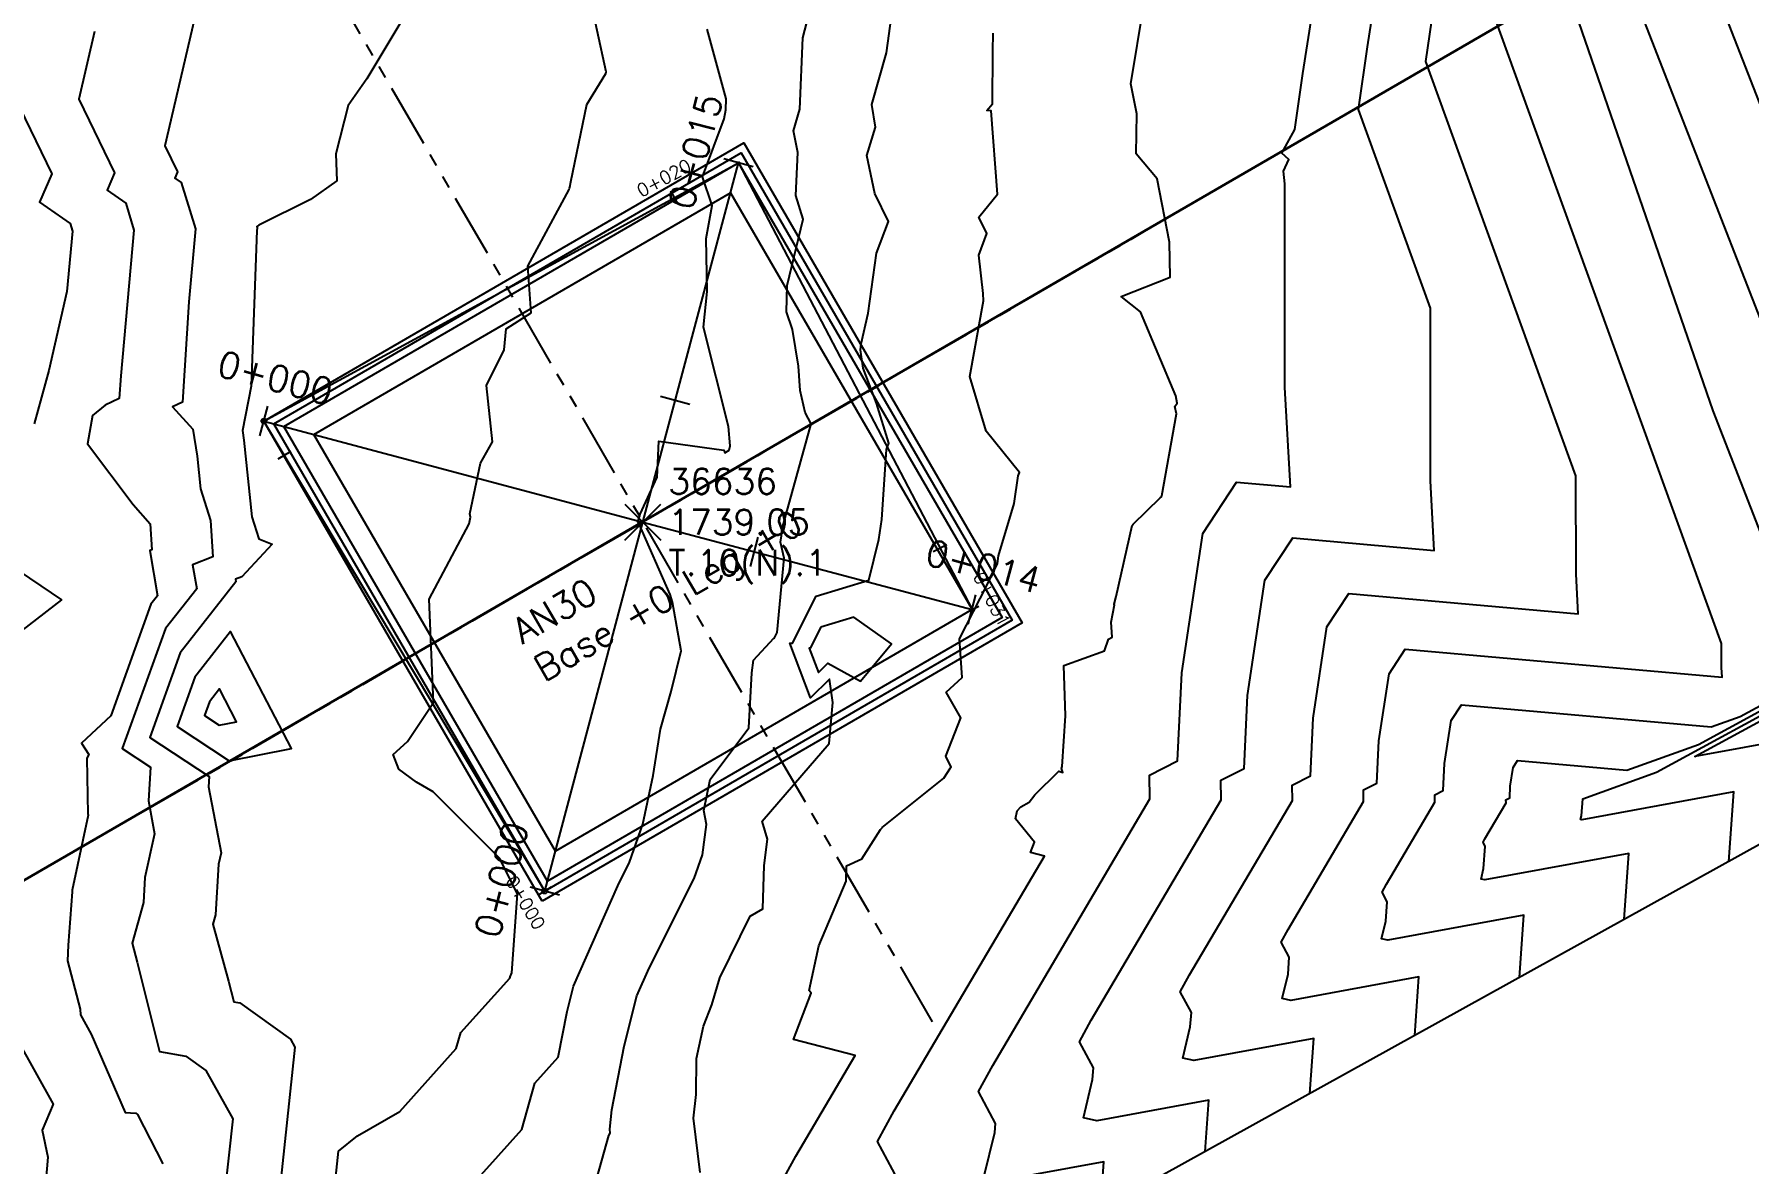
# Model space of a CAD drawing. Header units: metres. Extents: x 419533 to 423558, y 4805342 to 4807578.
# Drawn here: x 421684.1 to 421717.88, y 4806361 to 4806383.25 of the extents above; entities that cross this region are included whole.
import ezdxf

# ---------------------------------------------------------------- set-up
doc = ezdxf.new("R2010")
doc.units = ezdxf.units.M
doc.linetypes.add('PHANTOM', pattern=[2.5, 1.25, -0.25, 0.25, -0.25, 0.25, -0.25])
for name, color, linetype in [('_pieds', 253, 'Continuous'), ('C-ROAD-CNTR-N', 92, 'Continuous'), ('C-ROAD-STAN', 11, 'Continuous'), ('C-ROAD-STAN-MAJR', 11, 'Continuous'), ('C-ROAD-STAN-MINR', 11, 'Continuous'), ('C-TINN-BNDY', 110, 'Continuous'), ('C-TOPO-MAJR', 9, 'Continuous'), ('C-TOPO-MINR', 8, 'Continuous'), ('LS', 7, 'Continuous'), ('V-NODE', 1, 'Continuous'), ('V-NODE-TEXT', 11, 'Continuous')]:
    doc.layers.add(name, color=color, linetype=linetype)
doc.styles.get("Standard").update_dxf_attribs({"font": 'simplex.shx'})

# ---------------------------------------------------------------- blocks, each defined once
blk = doc.blocks.new('AeccTickTriangle')
at = {"color": 0, "linetype": 'ByBlock', "lineweight": -2}
blk.add_lwpolyline([(3.05311331771918e-16, 0.6666666666666667), (-0.5773502691896256, -0.333333333333333), (0.5773502691896257, -0.3333333333333335)], close=True, dxfattribs=at)
at = {"color": 0, "linetype": 'ByBlock', "lineweight": -2, "const_width": 0.0625}
blk.add_lwpolyline([(-0.03125, 0, 1), (0.03125, 0, 1)], format="xyb", close=True, dxfattribs=at)
blk = doc.blocks.new('AeccTickLine')
blk.add_line((0, -0.5), (0, 0.5))
blk = doc.blocks.new('AN30 +0 +0')
at = {"linetype": 'PHANTOM', "flags": 128}
for points in [[(0, -11.38231219537556), (0, 11.38231219444424)], [(-11.38231219508452, 0), (11.38231219508452, 0)]]:
    blk.add_lwpolyline(points, dxfattribs=at)
at = {"flags": 128}
blk.add_lwpolyline([(-4.74419642862631, -4.744196427986026), (-4.74419642862631, 4.744196428917348), (4.744196428568102, 4.744196428917348), (4.744196428568102, -4.744196427986026)], close=True, dxfattribs=at)
at = {"layer": 'LS', "insert": (-3.273187459330074, -0.3826382020488381), "char_height": 0.5157699281218149, "width": 9.13591657892082, "attachment_point": 1}
blk.add_mtext('AN30\\PBase +0 Leg +0', dxfattribs=at)
blk = doc.blocks.new('*U73')
at = {"color": 0, "linetype": 'ByBlock', "lineweight": -2, "transparency": 16777216}
for p, q in [((-0.7071067811865476, -0.7071067811865476), (0.7071067811865476, 0.7071067811865476)), ((-0.7071067811865476, 0.7071067811865476), (0.7071067811865476, -0.7071067811865476))]:
    blk.add_line(p, q, dxfattribs=at)
blk = doc.blocks.new('*U80', base_point=(421696.09, 4806373.64, 1739.05))
at = {"layer": 'V-NODE-TEXT', "linetype": 'ByBlock', "char_height": 0.5}
for s, insert, attachment_point in [('36636', (421696.5935533906, 4806374.19, 1739.05), 7), ('1739.05', (421696.5935533906, 4806373.64, 1739.05), 4), ('T.10(N).1', (421696.5935533906, 4806373.089999999, 1739.05), 1)]:
    blk.add_mtext(s, dxfattribs=dict(at, insert=insert, attachment_point=attachment_point))
blk = doc.blocks.new('*U81', base_point=(421696.09, 4806373.64, 1739.05))
at = {"layer": 'V-NODE-TEXT', "lineweight": -2}
blk.add_blockref('*U80', (421696.09, 4806373.64, 1739.05), dxfattribs=at)
blk = doc.blocks.new('*U82', base_point=(421696.09, 4806373.64, 1739.05))
at = {"layer": 'V-NODE', "lineweight": -2, "xscale": 0.5, "yscale": 0.5, "zscale": 0.5}
blk.add_blockref('*U73', (421696.09, 4806373.64, 1739.05), dxfattribs=at)
at = {"layer": 'V-NODE-TEXT', "lineweight": -2}
blk.add_blockref('*U81', (421696.09, 4806373.64, 1739.05), dxfattribs=at)
blk = doc.blocks.new('tower_bases_layout_1')
at = {"color": 31, "lineweight": 30, "true_color": 0xffbd7a, "elevation": 1718.013}
blk.add_lwpolyline([(423449.834, 4807399.592), (423130.593, 4807500.114), (421950.92, 4806612.998), (421795.045, 4806430.988), (421305.015, 4806147.038), (421305.015, 4806147.038), (420630.083, 4805770.97), (419765.157, 4805549.54), (419617.356, 4805580.088)], dxfattribs=at)
at = {"layer": '_pieds', "elevation": 1783.967, "flags": 128}
for points in [[(421694.1061077701, 4806366.172265879), (421688.6252658778, 4806375.63089223), (421698.0838922295, 4806381.111734122), (421703.5647341217, 4806371.653107771)], [(421694.1586308558, 4806366.369528194), (421688.822528193, 4806375.578369144), (421698.0313691438, 4806380.914471807), (421703.3674718065, 4806371.705630857)], [(421694.2111539416, 4806366.566790509), (421689.0197905082, 4806375.525846059), (421697.978846058, 4806380.717209492), (421703.1702094913, 4806371.758153942)]]:
    blk.add_lwpolyline(points, close=True, dxfattribs=at)
at = {"rotation": 30.09033251}
blk.add_blockref('AN30 +0 +0', (421696.095, 4806373.642, 1783.967), dxfattribs=at)
at = {"layer": 'V-NODE'}
blk.add_blockref('*U82', (421696.09, 4806373.64, 1739.05), dxfattribs=at)
blk = doc.blocks.new('leg_extensions_profiles_1')
at = {"layer": 'C-ROAD-CNTR-N', "color": 92, "linetype": 'Continuous', "lineweight": -3, "flags": 128}
blk.add_lwpolyline([(421694.1586308558, 4806366.369528194), (421688.6252658778, 4806375.63089223), (421697.978846058, 4806380.717209492), (421702.5784225459, 4806371.9157232)], dxfattribs=at)
at = {"layer": 'C-ROAD-STAN', "color": 11, "linetype": 'Continuous', "lineweight": -3}
blk.add_circle((421694.1586308558, 4806366.369528194), 0.05, dxfattribs=at)
at = {"layer": 'C-TINN-BNDY', "color": 110, "linetype": 'Continuous', "lineweight": -3, "flags": 128}
blk.add_lwpolyline([(422235.258, 4806803.917), (422183.947, 4806768.389), (422107.165, 4806706.897), (422045.084, 4806663.831), (422020.725, 4806645.564), (422009.072, 4806636.707), (421999.692, 4806629.078), (421967.231, 4806595.583), (421935.551, 4806537.705), (421859.794, 4806483.771), (421831.912, 4806449.294), (421807.66, 4806419.57), (421750.74, 4806385.358), (421678.268, 4806345.243)], dxfattribs=at)
at = {"layer": 'C-TOPO-MAJR', "color": 9, "linetype": 'Continuous', "lineweight": -3, "flags": 128}
for points, elevation in [([(421717.4930468269, 4806366.955009514), (421717.5922605503, 4806368.325805337), (421714.5936083107, 4806367.774873599), (421714.5680467932, 4806367.780710274), (421714.5855017556, 4806367.853750148), (421714.6109057592, 4806368.187535341), (421716.0673304321, 4806368.709888716), (421721.9627678472, 4806371.914589985), (421721.9896277299, 4806371.929742636), (421717.122287246, 4806384.402757336), (421719.0003145752, 4806386.538925435), (421717.2481773597, 4806386.580124306), (421722.1812222222, 4806394.235717935), (421724.5801303933, 4806401.511472825), (421717.7249825611, 4806402.636663197), (421715.1857155963, 4806405.887018644), (421713.6094094467, 4806406.40263102), (421713.4019141014, 4806406.509795495), (421713.3852422448, 4806406.697375823)], 1750), ([(421707.171752535, 4806361.241924177), (421707.2448601319, 4806362.252022225), (421705.0352438463, 4806361.846057264), (421704.7725625, 4806361.9060375), (421704.9519373368, 4806362.656627212), (421704.9693220974, 4806362.885046944), (421704.6926373619, 4806363.401652856), (421704.9252827776, 4806363.82742849), (421707.4867404192, 4806368.170984131), (421707.4818349854, 4806368.555648644), (421707.9373344324, 4806368.787596722), (421708.0079466226, 4806370.224546704), (421708.3494523537, 4806372.494684412), (421708.8971897094, 4806373.328963883), (421711.6869209356, 4806373.081659614), (421711.6123359218, 4806374.453637498), (421711.6096337064, 4806377.856711127), (421710.1918855604, 4806381.770014577), (421710.3684905482, 4806383.000561419), (421710.7223417223, 4806385.278903987)], 1745), ([(421695.0391770898, 4806360.196260484), (421695.424102839, 4806361.555298128), (421695.4484166667, 4806361.600758333), (421695.4381022116, 4806361.682692548), (421695.482294809, 4806362.061995318), (421695.7258984451, 4806363.317678347), (421695.9758117507, 4806364.30549885), (421696.2149047581, 4806364.849667419), (421697.1019158943, 4806366.616015437), (421697.2644407639, 4806367.086467975), (421697.3484311558, 4806367.682737317), (421697.2960058302, 4806367.954589711), (421697.4197964749, 4806368.571520575), (421698.1782680941, 4806369.589342345), (421698.2423262766, 4806370.671308617), (421698.2735142857, 4806370.917365142), (421698.6731991122, 4806371.354863505), (421698.6854979756, 4806371.356210859), (421698.7414399534, 4806371.46657042), (421698.8741529759, 4806372.930325385), (421698.8032906844, 4806373.241435496), (421698.823559807, 4806373.370847689), (421698.8313005826, 4806373.486450709), (421699.4070646018, 4806375.575857337), (421699.2914635551, 4806375.79639383), (421699.1904722435, 4806376.228886908), (421699.1621479646, 4806376.714181964), (421699.037999285, 4806377.434844141), (421698.9255713637, 4806377.780174272), (421698.9358351658, 4806378.301530533), (421699.2515917139, 4806379.607565141), (421699.1072724408, 4806380.071397429), (421699.1471735823, 4806380.921028668), (421699.0579097545, 4806381.350243952), (421699.1875686009, 4806381.776699577), (421699.2424662185, 4806383.178276924), (421699.5462719214, 4806384.344115633)], 1740), ([(421685.2875736219, 4806383.306134108), (421684.9763877419, 4806381.970749355), (421685.682973838, 4806380.519828612), (421685.5375454242, 4806380.178554281), (421685.9010708116, 4806379.924786357), (421686.0645439613, 4806379.393283181), (421685.8025801303, 4806376.523832867), (421685.7740169826, 4806376.076636296), (421685.4974123365, 4806375.942907346), (421685.2487629548, 4806375.739542215), (421685.1484914717, 4806375.178972962), (421686.050682549, 4806373.984476387), (421686.385813496, 4806373.607739919), (421686.4178344577, 4806373.095172822), (421686.3769914843, 4806373.078559242), (421686.52756362, 4806372.188241712), (421686.3971932494, 4806372.021826985), (421685.6064787193, 4806369.825800899), (421685.0281571024, 4806369.281408912), (421685.1778277859, 4806369.062709385), (421685.1361930866, 4806368.988866174), (421685.1562044805, 4806367.885571038), (421685.1606778582, 4806367.86998718), (421685.1623793103, 4806367.86572504), (421684.8461739362, 4806366.385177546), (421684.8436385121, 4806366.355607428), (421684.769436294, 4806365.301499955), (421684.752717523, 4806364.995162845), (421685.0062321124, 4806364.045914617), (421685.0085600719, 4806363.931006446), (421685.2190029458, 4806363.554165465), (421685.8920234271, 4806362.008413796), (421686.0990776271, 4806361.998181695), (421686.1330746377, 4806361.970699737), (421686.63376025, 4806360.993870266)], 1735)]:
    blk.add_lwpolyline(points, dxfattribs=dict(at, elevation=elevation))
at = {"layer": 'C-TOPO-MINR', "color": 8, "linetype": 'Continuous', "lineweight": -3, "flags": 128}
for points, elevation in [([(421719.5573056853, 4806368.097626581), (421719.661740634, 4806369.54056196), (421716.8235554404, 4806369.019112263), (421723.3416953481, 4806372.562308427), (421723.37858506, 4806372.583119274), (421719.2898944695, 4806383.06077088), (421723.4116820484, 4806387.749111142), (421719.5661909315, 4806387.839532078), (421723.6256666667, 4806394.139433548), (421726.4568884386, 4806402.726371514), (421722.0146754294, 4806403.455507549), (421720.3692018348, 4806405.561774489), (421715.8629586042, 4806407.035774181), (421715.2697841784, 4806407.342129131), (421715.2221237405, 4806407.878371777)], 1751), ([(421715.4287879685, 4806365.812392446), (421715.5227804666, 4806367.111048715), (421712.6819354179, 4806366.589110332), (421712.6089499345, 4806366.60577572), (421712.6587888719, 4806366.81432556), (421712.6917747907, 4806367.247730132), (421712.6468678441, 4806367.331577165), (421712.6846270477, 4806367.400682111), (421713.1003610105, 4806368.105657111), (421713.0995648406, 4806368.16808957), (421713.1734940702, 4806368.205735594), (421713.1849546874, 4806368.438957842), (421713.2403823192, 4806368.807409512), (421713.3292820994, 4806368.942816128), (421715.4776657155, 4806368.752366083), (421716.8898358719, 4806369.258847374), (421720.5838403464, 4806371.266871545)], 1749), ([(421720.6006703998, 4806371.276365998), (421715.570252037, 4806384.167282998), (421715.1471342063, 4806385.394346153), (421715.1248303454, 4806385.584866201), (421715.108430746, 4806385.691562217), (421715.2684953311, 4806385.845773344), (421720.7367777778, 4806394.332002322)], 1749), ([(421713.3645291101, 4806364.669775379), (421713.4533003829, 4806365.896292093), (421710.770262525, 4806365.403347065), (421710.6498530759, 4806365.430841165), (421710.7320759881, 4806365.774900973), (421710.7611616174, 4806366.157059335), (421710.6583102235, 4806366.349096088), (421710.7447909802, 4806366.507368706), (421711.6969558626, 4806368.121988866), (421711.6951323768, 4806368.264979339), (421711.8644541607, 4806368.351200876), (421711.8907026712, 4806368.885355057), (421712.0176498278, 4806369.729228238), (421712.2212590019, 4806370.039353067), (421717.1417505096, 4806369.603161028), (421717.7123413118, 4806369.80780603), (421719.2049128456, 4806370.619153103)], 1748), ([(421719.2117130698, 4806370.62298936), (421717.179160239, 4806375.831595872), (421714.1602274959, 4806384.586653846), (421714.0010901327, 4806385.94600854), (421713.8840794944, 4806386.707281338), (421715.026135399, 4806387.807573005), (421719.2923333333, 4806394.428286709)], 1748), ([(421711.3002702518, 4806363.527158312), (421711.3838202992, 4806364.68153547), (421708.8585896321, 4806364.217583798), (421708.6907562173, 4806364.25590661), (421708.8053631043, 4806364.735476386), (421708.8305484441, 4806365.066388538), (421708.669752603, 4806365.36661501), (421708.8049549126, 4806365.614055301), (421710.2935507148, 4806368.138320621), (421710.290699913, 4806368.361869108), (421710.5554142513, 4806368.496666159), (421710.596450655, 4806369.331752272), (421710.7949173364, 4806370.651046962), (421711.1132359044, 4806371.135890005), (421717.3571010083, 4806370.58238346), (421717.3467580391, 4806370.772640514), (421717.3463833133, 4806371.24455684), (421712.8509229216, 4806383.653037646)], 1747), ([(421709.2360113934, 4806362.384541244), (421709.3143402155, 4806363.466778848), (421706.9469167392, 4806363.031820531), (421706.7316593587, 4806363.080972055), (421706.8786502206, 4806363.696051799), (421706.8999352708, 4806363.975717741), (421706.6811949824, 4806364.384133933), (421706.8651188451, 4806364.720741895), (421708.890145567, 4806368.154652376), (421708.8862674492, 4806368.458758876), (421709.2463743418, 4806368.64213144), (421709.3021986388, 4806369.778149487), (421709.572184845, 4806371.572865687), (421710.0052128069, 4806372.232426944), (421714.522010972, 4806371.832021537), (421714.4795469805, 4806372.613139006), (421714.4780085098, 4806374.550633984), (421711.521404241, 4806382.711526111), (421711.6379599299, 4806383.523661923)], 1746), ([(421705.1074936767, 4806360.09930711), (421705.1753800482, 4806361.037265603), (421703.1235709534, 4806360.660293997)], 1744), ([(421702.8134656413, 4806360.731102945), (421703.0252244531, 4806361.617202625), (421703.0387089241, 4806361.794376147), (421702.7040797413, 4806362.419171778), (421702.9854467101, 4806362.934115085), (421706.0833352713, 4806368.187315886), (421706.0774025216, 4806368.652538412), (421706.6282945229, 4806368.933062005), (421706.7136946063, 4806370.670943919), (421707.1267198622, 4806373.416503137), (421707.7891666119, 4806374.425500822), (421708.8518308993, 4806374.331297692), (421708.7451248632, 4806376.294135991), (421708.7419398611, 4806380.305213909), (421708.7182279661, 4806380.550228531), (421708.8196323642, 4806380.783292811), (421708.6830030108, 4806380.909327581), (421708.940692621, 4806381.374260524), (421709.0990211664, 4806382.477460915), (421709.5731889587, 4806385.530486437)], 1744), ([(421701.1080957508, 4806360.70370535), (421700.7155221208, 4806361.436690701), (421701.0456106426, 4806362.04080168), (421704.0043777441, 4806367.058089229), (421703.7301177927, 4806367.128435177), (421703.8094157809, 4806367.333928827), (421703.4325955814, 4806367.79245054), (421703.4664022234, 4806367.951444181), (421703.5385141567, 4806368.029345871), (421703.7028144681, 4806368.119783581), (421703.8179526316, 4806368.268235526), (421704.2897137239, 4806368.733479666), (421704.3684845846, 4806368.708921969), (421704.3422064198, 4806368.786059445), (421704.3572919588, 4806368.826349176), (421704.4186952672, 4806369.824179892), (421704.3843234967, 4806370.817219112), (421705.1865492522, 4806371.103376887), (421705.2661221242, 4806371.332340842), (421705.3386415302, 4806371.374364957), (421705.3190057778, 4806371.666154445), (421705.3829888889, 4806372.008078096), (421705.3771033334, 4806372.012693333), (421705.3784969725, 4806372.019965841), (421705.42062, 4806372.17146), (421705.7362063637, 4806373.573700909), (421705.754593125, 4806373.595471459), (421706.28789375, 4806374.11531375), (421706.311440221, 4806374.140051105), (421706.3095372297, 4806374.14274437), (421706.3154624638, 4806374.157510435), (421706.6057613907, 4806375.775420684), (421706.5760871537, 4806375.9170831), (421706.623126962, 4806375.983816223), (421706.5919696728, 4806376.125690286), (421705.9003768609, 4806377.781744412), (421705.5148351456, 4806378.081289109), (421706.4799353695, 4806378.462928929), (421706.4675560703, 4806379.157004425), (421706.2284187202, 4806380.402863014), (421705.8097751701, 4806380.894858452), (421705.8275296226, 4806381.682488302), (421705.7043668535, 4806382.27369956), (421705.963711296, 4806383.825004833)], 1743), ([(421698.7269645002, 4806360.454209623), (421699.105774575, 4806361.147488275), (421700.277091002, 4806363.133731572), (421699.0593843653, 4806363.446065642), (421699.4114652509, 4806364.358451795), (421699.3698048837, 4806364.409144891), (421699.5575370833, 4806365.292055), (421700.0958615163, 4806366.568002356), (421700.1029803962, 4806366.870344031), (421700.404447251, 4806367.004063068), (421700.7736018621, 4806367.584794759), (421700.8046892719, 4806367.618378129), (421700.8085262515, 4806367.620490162), (421702.0213091198, 4806368.594585091), (421702.1572507237, 4806368.796354276), (421702.1672560406, 4806368.812620101), (421702.0619094316, 4806369.028365253), (421702.3559582175, 4806369.780736586), (421702.069143587, 4806370.28857663), (421702.3810091667, 4806370.577429167), (421702.3296943786, 4806371.339449235), (421702.8797465447, 4806372.402907521), (421703.0825471483, 4806372.825959118), (421703.1024847306, 4806372.977773272), (421703.4117462774, 4806374.007503942), (421703.4894519149, 4806374.550729787), (421703.5130541883, 4806374.618081365), (421702.8554887813, 4806375.429394181), (421702.5374219684, 4806376.505732082), (421702.8029457296, 4806377.997207918), (421702.7989734811, 4806378.140190065), (421702.7100889561, 4806378.899281862), (421702.8689107627, 4806379.322473688), (421702.7108132961, 4806379.647333307), (421703.081104248, 4806380.099373135), (421702.9536737016, 4806381.742271965), (421702.8730888665, 4806381.748069622), (421702.9818562846, 4806381.881836272), (421702.9870223214, 4806382.91414), (421702.9924901527, 4806383.273787328)], 1742), ([(421697.2229264706, 4806360.82834937), (421697.0887890247, 4806361.893887603), (421697.143155035, 4806362.360508248), (421697.1470867783, 4806363.075040274), (421697.2871807229, 4806363.71126757), (421697.4515126253, 4806364.132034629), (421697.6105641936, 4806364.660590447), (421698.209443695, 4806365.878357738), (421698.4563451163, 4806366.023400465), (421698.4821278795, 4806366.87347665), (421698.5467321429, 4806367.394414134), (421698.4457215358, 4806367.745172338), (421699.2243156044, 4806368.653698132), (421699.7606925747, 4806369.280023229), (421699.8344733791, 4806370.085476621), (421699.7679949451, 4806370.542554461), (421699.3978109158, 4806370.174458366), (421698.9907745878, 4806371.252112211), (421699.037925536, 4806371.257277647), (421699.506199353, 4806372.181065028), (421700.5423785438, 4806372.496852938), (421700.7418761201, 4806373.293398332), (421700.803653016, 4806373.687825053), (421700.8960782796, 4806375.068131111), (421700.940013945, 4806375.196168853), (421700.6929709169, 4806375.979907364), (421700.4350673889, 4806376.6689545), (421700.3837204878, 4806377.03115216), (421700.3939684031, 4806377.153826222), (421700.5333226594, 4806377.754099019), (421700.6965776992, 4806378.938446858), (421700.9301204931, 4806379.560737988), (421700.6628001118, 4806380.110029505), (421700.5059935868, 4806380.864016407), (421700.6743361498, 4806381.417705067), (421700.6040517462, 4806381.866585219), (421700.8945299847, 4806382.886334024), (421700.9907659119, 4806383.601160772)], 1741), ([(421691.521826014, 4806359.236159937), (421693.7048104547, 4806361.671365552), (421693.9638486863, 4806362.583408246), (421694.425972602, 4806363.095710444), (421694.6006207908, 4806363.995954669), (421694.7268330096, 4806364.494827736), (421695.5972780299, 4806366.4759347), (421695.8307776829, 4806366.940913811), (421696.0883049745, 4806367.686365065), (421696.2919987694, 4806368.65045404), (421696.4385513235, 4806369.55933153), (421696.6493680388, 4806370.298948156), (421696.8463981787, 4806371.100630364), (421696.6781688163, 4806372.059171265), (421696.6276045199, 4806372.21230528), (421696.0091651811, 4806373.629826285), (421695.9950892757, 4806373.639523863), (421695.9919609157, 4806373.644364043), (421696.0414188519, 4806373.795050319), (421696.3739342493, 4806374.526476938), (421696.4058143345, 4806375.236886715), (421697.6858786851, 4806375.05571615), (421697.7093443637, 4806375.002495636), (421697.7900226056, 4806375.055666705), (421697.8134477679, 4806375.142507991), (421697.7822261739, 4806375.519868392), (421697.2849240287, 4806377.478522331), (421697.3618787805, 4806378.184854512), (421697.3399625309, 4806379.225950216), (421697.4567705357, 4806379.878434629), (421697.2674576087, 4806380.439811956), (421697.693544047, 4806381.584865196), (421697.7292856011, 4806381.759972896), (421697.7321936129, 4806381.976168113), (421697.3599195241, 4806383.352975447)], 1739), ([(421689.8972442583, 4806359.381691677), (421690.0958645112, 4806361.249344978), (421690.4704450187, 4806361.548121362), (421691.3035244023, 4806362.027191095), (421692.4154208603, 4806363.267555637), (421692.505627552, 4806363.585162632), (421693.471868317, 4806364.656319633), (421693.4753431364, 4806364.674230991), (421693.4778542685, 4806364.684156624), (421693.5114128658, 4806364.760534992), (421693.6246942651, 4806366.318232375), (421693.2679832298, 4806367.020821273), (421691.9586231534, 4806368.32635906), (421691.6327898121, 4806368.513998935), (421691.2824811438, 4806368.773320343), (421691.1691881834, 4806369.058565126), (421691.4572451584, 4806369.318882354), (421691.9691041512, 4806370.084139555), (421691.8801418669, 4806372.122425545), (421692.6685014882, 4806373.604200912), (421692.6930334269, 4806373.736311142), (421692.681044, 4806373.801033153), (421692.8953777027, 4806374.799537883), (421693.1288819035, 4806375.217386548), (421693.0131198969, 4806376.33347549), (421693.359444137, 4806377.030700822), (421693.3976567446, 4806377.446775069), (421693.8911068274, 4806377.760543957), (421693.8227875464, 4806378.68228174), (421694.6372125279, 4806380.189184116), (421694.6487128526, 4806380.218072108), (421694.6532045009, 4806380.240004955), (421694.6757187156, 4806380.343379541), (421694.9894116564, 4806381.864403722), (421695.3648658228, 4806382.479914354), (421695.3668622678, 4806382.507749503), (421694.8371577302, 4806384.959212402)], 1738), ([(421691.5625460093, 4806383.880450789), (421690.6546762148, 4806382.36925867), (421690.2825772198, 4806381.848537132), (421690.0455034783, 4806380.895807174), (421690.0643014369, 4806380.364705498), (421689.5430760947, 4806379.991575799), (421688.5243945493, 4806379.487067983), (421688.4837833261, 4806379.461016112), (421688.4902481866, 4806379.439996796), (421688.4891135795, 4806379.427568749), (421688.4862780967, 4806379.383175245), (421688.3751434215, 4806376.315454789), (421688.2007777344, 4806375.443069606), (421688.229571449, 4806375.251340302), (421688.3878491555, 4806373.745742236), (421688.5245216266, 4806373.310876251), (421688.7848979722, 4806373.202247657), (421688.1908460037, 4806372.563717606), (421688.0646148027, 4806372.512370901), (421688.0727817407, 4806372.464080637), (421686.9741947299, 4806371.061760037), (421686.3740751869, 4806369.395067291), (421687.548777359, 4806368.62442127), (421687.5357192105, 4806368.421390547), (421687.7803711738, 4806367.121515962), (421687.7310009028, 4806366.899753062), (421687.669637374, 4806365.899893607), (421687.6187014755, 4806365.716450969), (421687.92962315, 4806364.59673765), (421688.0306452261, 4806364.190579391), (421688.149901946, 4806364.170127983), (421689.1489301932, 4806363.454343793), (421689.236966702, 4806363.295698214), (421688.8743336238, 4806359.885809968)], 1737), ([(421687.2941716565, 4806383.726021801), (421686.6706442329, 4806381.050293022), (421686.9201001639, 4806380.538054262), (421686.8687575454, 4806380.417569432), (421686.9970979762, 4806380.327978208), (421687.2773960739, 4806379.416639988), (421687.1458468549, 4806377.975700808), (421687.0198982736, 4806376.003797207), (421686.8245465492, 4806375.909351285), (421687.2268030603, 4806375.472909907), (421687.3074667425, 4806374.935792972), (421687.3751084148, 4806374.292359521), (421687.5714270486, 4806373.667710713), (421687.6158783225, 4806372.956168672), (421687.2208031435, 4806372.795465072), (421687.3001726803, 4806372.326161174), (421686.6856939896, 4806371.541793511), (421685.8345834207, 4806369.178031445), (421686.391768812, 4806368.812498192), (421686.3488771053, 4806368.145609297), (421686.4708534614, 4806367.497529619), (421686.2798993909, 4806366.639796259), (421686.2497434748, 4806366.148434722), (421686.026552255, 4806365.344624688), (421686.1302342611, 4806364.97123765), (421686.5683336683, 4806363.209863311), (421687.0855107081, 4806363.121172302), (421687.4839087339, 4806362.835727913), (421688.0105925214, 4806361.886621059), (421687.8514229893, 4806360.389928261)], 1736), ([(421683.2913788577, 4806382.872216432), (421684.445847512, 4806380.501602961), (421684.206333303, 4806379.939539129), (421684.8050436468, 4806379.521594506), (421684.8516918486, 4806379.369926373), (421684.743305208, 4806378.182701103), (421684.3865800424, 4806376.622934364), (421684.1003041076, 4806375.576683627)], 1734), ([(421683.5973759804, 4806372.81258185), (421684.6342863223, 4806372.10768625), (421683.5075839827, 4806371.231857007)], 1734), ([(421683.7653870481, 4806363.443333698), (421684.4741859629, 4806362.174084362), (421684.253610646, 4806361.661074473), (421684.3680123564, 4806361.126223447), (421684.2131471363, 4806359.372128977), (421684.3840836966, 4806358.78998329), (421684.3649593311, 4806358.413563024), (421683.9116694853, 4806358.237218498), (421684.1269652365, 4806357.724178412), (421684.0484934116, 4806356.943532144)], 1734)]:
    blk.add_lwpolyline(points, dxfattribs=dict(at, elevation=elevation))
for points, elevation in [([(421687.9425845493, 4806368.937031331), (421689.1660330904, 4806369.177157892), (421687.9679508852, 4806371.481968589), (421687.2626954702, 4806370.581726562), (421686.9135669532, 4806369.612103137), (421687.9425845493, 4806368.937031331)], 1738), ([(421699.59876353, 4806371.569486211), (421699.3903530965, 4806371.158344436), (421699.3693680463, 4806371.156045501), (421699.5505240591, 4806370.676423756), (421699.7373132571, 4806370.862159415), (421700.3797298672, 4806370.507450727), (421700.9883543294, 4806371.240322235), (421700.2459692411, 4806371.766729835), (421699.59876353, 4806371.569486211)], 1742), ([(421687.742308094, 4806369.639381201), (421688.0862105955, 4806369.706879034), (421687.7494383868, 4806370.354744585), (421687.5511962106, 4806370.101693088), (421687.4530587194, 4806369.829138984), (421687.742308094, 4806369.639381201)], 1739)]:
    blk.add_lwpolyline(points, close=True, dxfattribs=dict(at, elevation=elevation))
at = {"layer": 'C-ROAD-STAN', "color": 11, "linetype": 'Continuous', "lineweight": -3, "xscale": 0.02999999999999999, "yscale": 0.02999999999999999, "zscale": 0.02999999999999999}
for p in [(421697.978846058, 4806380.717209492), (421688.6252658778, 4806375.63089223)]:
    blk.add_blockref('AeccTickTriangle', p, dxfattribs=at)
at = {"layer": 'C-ROAD-STAN-MAJR', "color": 11, "linetype": 'Continuous', "lineweight": -3}
for p, xscale, yscale, zscale, rotation in [((421696.7177110463, 4806380.031425796), 0.2999999999999999, 0.2999999999999999, 0.2999999999999999, 28.53659290141449), ((421702.5784225459, 4806371.9157232), 0.3, 0.3, 0.3, 297.5911579819737), ((421694.1586308558, 4806366.369528194), 0.3, 0.3, 0.3, 120.8569493723375)]:
    blk.add_blockref('AeccTickLine', p, dxfattribs=dict(at, xscale=xscale, yscale=yscale, zscale=zscale, rotation=rotation))
at = {"layer": 'C-ROAD-STAN-MINR', "color": 11, "linetype": 'Continuous', "lineweight": -3, "xscale": 0.3, "yscale": 0.3, "zscale": 0.3}
for p, rotation in [((421689.0296670711, 4806374.95403345), 120.8569493723375), ((421701.945557394, 4806373.12673773), 297.5911579819737)]:
    blk.add_blockref('AeccTickLine', p, dxfattribs=dict(at, rotation=rotation))
at = {"layer": 'C-ROAD-STAN-MAJR', "color": 11, "linetype": 'Continuous', "lineweight": -3, "char_height": 0.254}
for s, insert, attachment_point, rotation in [('0+020', (421696.567945847, 4806380.306839367), 8, 28.536592901414483), ('0+031', (421702.856269779, 4806372.06092363), 8, 297.5911579819737), ('0+000', (421693.889506616, 4806366.208735179), 2, 300.8569493723375)]:
    blk.add_mtext(s, dxfattribs=dict(at, insert=insert, attachment_point=attachment_point, rotation=rotation))

msp = doc.modelspace()

# ---------------------------------------------------------------- linework, layer by layer
at = {"layer": 'C-ROAD-CNTR-N', "color": 92, "linetype": 'Continuous', "lineweight": -3, "flags": 128}
for points in [[(421694.1586308558, 4806366.369528194), (421696.09, 4806373.64), (421697.978846058, 4806380.717209492)], [(421688.6252658778, 4806375.63089223), (421696.09, 4806373.64), (421702.5784225459, 4806371.9157232)]]:
    msp.add_lwpolyline(points, dxfattribs=at)
at = {"layer": 'C-ROAD-STAN', "color": 11, "linetype": 'Continuous', "lineweight": -3}
for centre in [(421688.6252658778, 4806375.63089223), (421694.1586308558, 4806366.369528194)]:
    msp.add_circle(centre, 0.05, dxfattribs=at)
at = {"layer": 'C-TOPO-MAJR', "color": 9, "linetype": 'Continuous', "lineweight": -3, "flags": 128}
for points, elevation in [([(421717.4930468269, 4806366.955009514), (421717.5922605503, 4806368.325805337), (421714.5936083107, 4806367.774873599), (421714.5680467932, 4806367.780710274), (421714.5855017556, 4806367.853750148), (421714.6109057592, 4806368.187535341), (421716.0673304321, 4806368.709888716), (421721.9627678472, 4806371.914589985), (421721.9896277299, 4806371.929742636), (421717.122287246, 4806384.402757336), (421719.0003145752, 4806386.538925435), (421717.2481773597, 4806386.580124306), (421722.1812222222, 4806394.235717935), (421724.5801303933, 4806401.511472825), (421717.7249825611, 4806402.636663197), (421715.1857155963, 4806405.887018644), (421713.6094094467, 4806406.40263102), (421713.4019141014, 4806406.509795495), (421713.3852422448, 4806406.697375823)], 1750), ([(421707.171752535, 4806361.241924177), (421707.2448601319, 4806362.252022225), (421705.0352438463, 4806361.846057264), (421704.7725625, 4806361.9060375), (421704.9519373368, 4806362.656627212), (421704.9693220974, 4806362.885046944), (421704.6926373619, 4806363.401652856), (421704.9252827776, 4806363.82742849), (421707.4867404192, 4806368.170984131), (421707.4818349854, 4806368.555648644), (421707.9373344324, 4806368.787596722), (421708.0079466226, 4806370.224546704), (421708.3494523537, 4806372.494684412), (421708.8971897094, 4806373.328963883), (421711.6869209356, 4806373.081659614), (421711.6123359218, 4806374.453637498), (421711.6096337064, 4806377.856711127), (421710.1918855604, 4806381.770014577), (421710.3684905482, 4806383.000561419), (421710.7223417223, 4806385.278903987)], 1745), ([(421695.0391770898, 4806360.196260484), (421695.424102839, 4806361.555298128), (421695.4484166667, 4806361.600758333), (421695.4381022116, 4806361.682692548), (421695.482294809, 4806362.061995318), (421695.7258984451, 4806363.317678347), (421695.9758117507, 4806364.30549885), (421696.2149047581, 4806364.849667419), (421697.1019158943, 4806366.616015437), (421697.2644407639, 4806367.086467975), (421697.3484311558, 4806367.682737317), (421697.2960058302, 4806367.954589711), (421697.4197964749, 4806368.571520575), (421698.1782680941, 4806369.589342345), (421698.2423262766, 4806370.671308617), (421698.2735142857, 4806370.917365142), (421698.6731991122, 4806371.354863505), (421698.6854979756, 4806371.356210859), (421698.7414399534, 4806371.46657042), (421698.8741529759, 4806372.930325385), (421698.8032906844, 4806373.241435496), (421698.823559807, 4806373.370847689), (421698.8313005826, 4806373.486450709), (421699.4070646018, 4806375.575857337), (421699.2914635551, 4806375.79639383), (421699.1904722435, 4806376.228886908), (421699.1621479646, 4806376.714181964), (421699.037999285, 4806377.434844141), (421698.9255713637, 4806377.780174272), (421698.9358351658, 4806378.301530533), (421699.2515917139, 4806379.607565141), (421699.1072724408, 4806380.071397429), (421699.1471735823, 4806380.921028668), (421699.0579097545, 4806381.350243952), (421699.1875686009, 4806381.776699577), (421699.2424662185, 4806383.178276924), (421699.5462719214, 4806384.344115633)], 1740), ([(421685.2875736219, 4806383.306134108), (421684.9763877419, 4806381.970749355), (421685.682973838, 4806380.519828612), (421685.5375454242, 4806380.178554281), (421685.9010708116, 4806379.924786357), (421686.0645439613, 4806379.393283181), (421685.8025801303, 4806376.523832867), (421685.7740169826, 4806376.076636296), (421685.4974123365, 4806375.942907346), (421685.2487629548, 4806375.739542215), (421685.1484914717, 4806375.178972962), (421686.050682549, 4806373.984476387), (421686.385813496, 4806373.607739919), (421686.4178344577, 4806373.095172822), (421686.3769914843, 4806373.078559242), (421686.52756362, 4806372.188241712), (421686.3971932494, 4806372.021826985), (421685.6064787193, 4806369.825800899), (421685.0281571024, 4806369.281408912), (421685.1778277859, 4806369.062709385), (421685.1361930866, 4806368.988866174), (421685.1562044805, 4806367.885571038), (421685.1606778582, 4806367.86998718), (421685.1623793103, 4806367.86572504), (421684.8461739362, 4806366.385177546), (421684.8436385121, 4806366.355607428), (421684.769436294, 4806365.301499955), (421684.752717523, 4806364.995162845), (421685.0062321124, 4806364.045914617), (421685.0085600719, 4806363.931006446), (421685.2190029458, 4806363.554165465), (421685.8920234271, 4806362.008413796), (421686.0990776271, 4806361.998181695), (421686.1330746377, 4806361.970699737), (421686.63376025, 4806360.993870266)], 1735)]:
    msp.add_lwpolyline(points, dxfattribs=dict(at, elevation=elevation))
at = {"layer": 'C-TOPO-MINR', "color": 8, "linetype": 'Continuous', "lineweight": -3, "flags": 128}
for points, elevation in [([(421719.5573056853, 4806368.097626581), (421719.661740634, 4806369.54056196), (421716.8235554404, 4806369.019112263), (421723.3416953481, 4806372.562308427), (421723.37858506, 4806372.583119274), (421719.2898944695, 4806383.06077088), (421723.4116820484, 4806387.749111142), (421719.5661909315, 4806387.839532078), (421723.6256666667, 4806394.139433548), (421726.4568884386, 4806402.726371514), (421722.0146754294, 4806403.455507549), (421720.3692018348, 4806405.561774489), (421715.8629586042, 4806407.035774181), (421715.2697841784, 4806407.342129131), (421715.2221237405, 4806407.878371777)], 1751), ([(421719.2117130698, 4806370.62298936), (421717.179160239, 4806375.831595872), (421714.1602274959, 4806384.586653846), (421714.0010901327, 4806385.94600854), (421713.8840794944, 4806386.707281338), (421715.026135399, 4806387.807573005), (421719.2923333333, 4806394.428286709)], 1748), ([(421720.6006703998, 4806371.276365998), (421715.570252037, 4806384.167282998), (421715.1471342063, 4806385.394346153), (421715.1248303454, 4806385.584866201), (421715.108430746, 4806385.691562217), (421715.2684953311, 4806385.845773344), (421720.7367777778, 4806394.332002322)], 1749), ([(421702.8134656413, 4806360.731102945), (421703.0252244531, 4806361.617202625), (421703.0387089241, 4806361.794376147), (421702.7040797413, 4806362.419171778), (421702.9854467101, 4806362.934115085), (421706.0833352713, 4806368.187315886), (421706.0774025216, 4806368.652538412), (421706.6282945229, 4806368.933062005), (421706.7136946063, 4806370.670943919), (421707.1267198622, 4806373.416503137), (421707.7891666119, 4806374.425500822), (421708.8518308993, 4806374.331297692), (421708.7451248632, 4806376.294135991), (421708.7419398611, 4806380.305213909), (421708.7182279661, 4806380.550228531), (421708.8196323642, 4806380.783292811), (421708.6830030108, 4806380.909327581), (421708.940692621, 4806381.374260524), (421709.0990211664, 4806382.477460915), (421709.5731889587, 4806385.530486437)], 1744), ([(421689.8972442583, 4806359.381691677), (421690.0958645112, 4806361.249344978), (421690.4704450187, 4806361.548121362), (421691.3035244023, 4806362.027191095), (421692.4154208603, 4806363.267555637), (421692.505627552, 4806363.585162632), (421693.471868317, 4806364.656319633), (421693.4753431364, 4806364.674230991), (421693.4778542685, 4806364.684156624), (421693.5114128658, 4806364.760534992), (421693.6246942651, 4806366.318232375), (421693.2679832298, 4806367.020821273), (421691.9586231534, 4806368.32635906), (421691.6327898121, 4806368.513998935), (421691.2824811438, 4806368.773320343), (421691.1691881834, 4806369.058565126), (421691.4572451584, 4806369.318882354), (421691.9691041512, 4806370.084139555), (421691.8801418669, 4806372.122425545), (421692.6685014882, 4806373.604200912), (421692.6930334269, 4806373.736311142), (421692.681044, 4806373.801033153), (421692.8953777027, 4806374.799537883), (421693.1288819035, 4806375.217386548), (421693.0131198969, 4806376.33347549), (421693.359444137, 4806377.030700822), (421693.3976567446, 4806377.446775069), (421693.8911068274, 4806377.760543957), (421693.8227875464, 4806378.68228174), (421694.6372125279, 4806380.189184116), (421694.6487128526, 4806380.218072108), (421694.6532045009, 4806380.240004955), (421694.6757187156, 4806380.343379541), (421694.9894116564, 4806381.864403722), (421695.3648658228, 4806382.479914354), (421695.3668622678, 4806382.507749503), (421694.8371577302, 4806384.959212402)], 1738), ([(421687.2941716565, 4806383.726021801), (421686.6706442329, 4806381.050293022), (421686.9201001639, 4806380.538054262), (421686.8687575454, 4806380.417569432), (421686.9970979762, 4806380.327978208), (421687.2773960739, 4806379.416639988), (421687.1458468549, 4806377.975700808), (421687.0198982736, 4806376.003797207), (421686.8245465492, 4806375.909351285), (421687.2268030603, 4806375.472909907), (421687.3074667425, 4806374.935792972), (421687.3751084148, 4806374.292359521), (421687.5714270486, 4806373.667710713), (421687.6158783225, 4806372.956168672), (421687.2208031435, 4806372.795465072), (421687.3001726803, 4806372.326161174), (421686.6856939896, 4806371.541793511), (421685.8345834207, 4806369.178031445), (421686.391768812, 4806368.812498192), (421686.3488771053, 4806368.145609297), (421686.4708534614, 4806367.497529619), (421686.2798993909, 4806366.639796259), (421686.2497434748, 4806366.148434722), (421686.026552255, 4806365.344624688), (421686.1302342611, 4806364.97123765), (421686.5683336683, 4806363.209863311), (421687.0855107081, 4806363.121172302), (421687.4839087339, 4806362.835727913), (421688.0105925214, 4806361.886621059), (421687.8514229893, 4806360.389928261)], 1736), ([(421691.5625460093, 4806383.880450789), (421690.6546762148, 4806382.36925867), (421690.2825772198, 4806381.848537132), (421690.0455034783, 4806380.895807174), (421690.0643014369, 4806380.364705498), (421689.5430760947, 4806379.991575799), (421688.5243945493, 4806379.487067983), (421688.4837833261, 4806379.461016112), (421688.4902481866, 4806379.439996796), (421688.4891135795, 4806379.427568749), (421688.4862780967, 4806379.383175245), (421688.3751434215, 4806376.315454789), (421688.2007777344, 4806375.443069606), (421688.229571449, 4806375.251340302), (421688.3878491555, 4806373.745742236), (421688.5245216266, 4806373.310876251), (421688.7848979722, 4806373.202247657), (421688.1908460037, 4806372.563717606), (421688.0646148027, 4806372.512370901), (421688.0727817407, 4806372.464080637), (421686.9741947299, 4806371.061760037), (421686.3740751869, 4806369.395067291), (421687.548777359, 4806368.62442127), (421687.5357192105, 4806368.421390547), (421687.7803711738, 4806367.121515962), (421687.7310009028, 4806366.899753062), (421687.669637374, 4806365.899893607), (421687.6187014755, 4806365.716450969), (421687.92962315, 4806364.59673765), (421688.0306452261, 4806364.190579391), (421688.149901946, 4806364.170127983), (421689.1489301932, 4806363.454343793), (421689.236966702, 4806363.295698214), (421688.8743336238, 4806359.885809968)], 1737), ([(421701.1080957508, 4806360.70370535), (421700.7155221208, 4806361.436690701), (421701.0456106426, 4806362.04080168), (421704.0043777441, 4806367.058089229), (421703.7301177927, 4806367.128435177), (421703.8094157809, 4806367.333928827), (421703.4325955814, 4806367.79245054), (421703.4664022234, 4806367.951444181), (421703.5385141567, 4806368.029345871), (421703.7028144681, 4806368.119783581), (421703.8179526316, 4806368.268235526), (421704.2897137239, 4806368.733479666), (421704.3684845846, 4806368.708921969), (421704.3422064198, 4806368.786059445), (421704.3572919588, 4806368.826349176), (421704.4186952672, 4806369.824179892), (421704.3843234967, 4806370.817219112), (421705.1865492522, 4806371.103376887), (421705.2661221242, 4806371.332340842), (421705.3386415302, 4806371.374364957), (421705.3190057778, 4806371.666154445), (421705.3829888889, 4806372.008078096), (421705.3771033334, 4806372.012693333), (421705.3784969725, 4806372.019965841), (421705.42062, 4806372.17146), (421705.7362063637, 4806373.573700909), (421705.754593125, 4806373.595471459), (421706.28789375, 4806374.11531375), (421706.311440221, 4806374.140051105), (421706.3095372297, 4806374.14274437), (421706.3154624638, 4806374.157510435), (421706.6057613907, 4806375.775420684), (421706.5760871537, 4806375.9170831), (421706.623126962, 4806375.983816223), (421706.5919696728, 4806376.125690286), (421705.9003768609, 4806377.781744412), (421705.5148351456, 4806378.081289109), (421706.4799353695, 4806378.462928929), (421706.4675560703, 4806379.157004425), (421706.2284187202, 4806380.402863014), (421705.8097751701, 4806380.894858452), (421705.8275296226, 4806381.682488302), (421705.7043668535, 4806382.27369956), (421705.963711296, 4806383.825004833)], 1743), ([(421711.3002702518, 4806363.527158312), (421711.3838202992, 4806364.68153547), (421708.8585896321, 4806364.217583798), (421708.6907562173, 4806364.25590661), (421708.8053631043, 4806364.735476386), (421708.8305484441, 4806365.066388538), (421708.669752603, 4806365.36661501), (421708.8049549126, 4806365.614055301), (421710.2935507148, 4806368.138320621), (421710.290699913, 4806368.361869108), (421710.5554142513, 4806368.496666159), (421710.596450655, 4806369.331752272), (421710.7949173364, 4806370.651046962), (421711.1132359044, 4806371.135890005), (421717.3571010083, 4806370.58238346), (421717.3467580391, 4806370.772640514), (421717.3463833133, 4806371.24455684), (421712.8509229216, 4806383.653037646)], 1747), ([(421691.521826014, 4806359.236159937), (421693.7048104547, 4806361.671365552), (421693.9638486863, 4806362.583408246), (421694.425972602, 4806363.095710444), (421694.6006207908, 4806363.995954669), (421694.7268330096, 4806364.494827736), (421695.5972780299, 4806366.4759347), (421695.8307776829, 4806366.940913811), (421696.0883049745, 4806367.686365065), (421696.2919987694, 4806368.65045404), (421696.4385513235, 4806369.55933153), (421696.6493680388, 4806370.298948156), (421696.8463981787, 4806371.100630364), (421696.6781688163, 4806372.059171265), (421696.6276045199, 4806372.21230528), (421696.0091651811, 4806373.629826285), (421695.9950892757, 4806373.639523863), (421695.9919609157, 4806373.644364043), (421696.0414188519, 4806373.795050319), (421696.3739342493, 4806374.526476938), (421696.4058143345, 4806375.236886715), (421697.6858786851, 4806375.05571615), (421697.7093443637, 4806375.002495636), (421697.7900226056, 4806375.055666705), (421697.8134477679, 4806375.142507991), (421697.7822261739, 4806375.519868392), (421697.2849240287, 4806377.478522331), (421697.3618787805, 4806378.184854512), (421697.3399625309, 4806379.225950216), (421697.4567705357, 4806379.878434629), (421697.2674576087, 4806380.439811956), (421697.693544047, 4806381.584865196), (421697.7292856011, 4806381.759972896), (421697.7321936129, 4806381.976168113), (421697.3599195241, 4806383.352975447)], 1739), ([(421697.2229264706, 4806360.82834937), (421697.0887890247, 4806361.893887603), (421697.143155035, 4806362.360508248), (421697.1470867783, 4806363.075040274), (421697.2871807229, 4806363.71126757), (421697.4515126253, 4806364.132034629), (421697.6105641936, 4806364.660590447), (421698.209443695, 4806365.878357738), (421698.4563451163, 4806366.023400465), (421698.4821278795, 4806366.87347665), (421698.5467321429, 4806367.394414134), (421698.4457215358, 4806367.745172338), (421699.2243156044, 4806368.653698132), (421699.7606925747, 4806369.280023229), (421699.8344733791, 4806370.085476621), (421699.7679949451, 4806370.542554461), (421699.3978109158, 4806370.174458366), (421698.9907745878, 4806371.252112211), (421699.037925536, 4806371.257277647), (421699.506199353, 4806372.181065028), (421700.5423785438, 4806372.496852938), (421700.7418761201, 4806373.293398332), (421700.803653016, 4806373.687825053), (421700.8960782796, 4806375.068131111), (421700.940013945, 4806375.196168853), (421700.6929709169, 4806375.979907364), (421700.4350673889, 4806376.6689545), (421700.3837204878, 4806377.03115216), (421700.3939684031, 4806377.153826222), (421700.5333226594, 4806377.754099019), (421700.6965776992, 4806378.938446858), (421700.9301204931, 4806379.560737988), (421700.6628001118, 4806380.110029505), (421700.5059935868, 4806380.864016407), (421700.6743361498, 4806381.417705067), (421700.6040517462, 4806381.866585219), (421700.8945299847, 4806382.886334024), (421700.9907659119, 4806383.601160772)], 1741), ([(421709.2360113934, 4806362.384541244), (421709.3143402155, 4806363.466778848), (421706.9469167392, 4806363.031820531), (421706.7316593587, 4806363.080972055), (421706.8786502206, 4806363.696051799), (421706.8999352708, 4806363.975717741), (421706.6811949824, 4806364.384133933), (421706.8651188451, 4806364.720741895), (421708.890145567, 4806368.154652376), (421708.8862674492, 4806368.458758876), (421709.2463743418, 4806368.64213144), (421709.3021986388, 4806369.778149487), (421709.572184845, 4806371.572865687), (421710.0052128069, 4806372.232426944), (421714.522010972, 4806371.832021537), (421714.4795469805, 4806372.613139006), (421714.4780085098, 4806374.550633984), (421711.521404241, 4806382.711526111), (421711.6379599299, 4806383.523661923)], 1746), ([(421698.7269645002, 4806360.454209623), (421699.105774575, 4806361.147488275), (421700.277091002, 4806363.133731572), (421699.0593843653, 4806363.446065642), (421699.4114652509, 4806364.358451795), (421699.3698048837, 4806364.409144891), (421699.5575370833, 4806365.292055), (421700.0958615163, 4806366.568002356), (421700.1029803962, 4806366.870344031), (421700.404447251, 4806367.004063068), (421700.7736018621, 4806367.584794759), (421700.8046892719, 4806367.618378129), (421700.8085262515, 4806367.620490162), (421702.0213091198, 4806368.594585091), (421702.1572507237, 4806368.796354276), (421702.1672560406, 4806368.812620101), (421702.0619094316, 4806369.028365253), (421702.3559582175, 4806369.780736586), (421702.069143587, 4806370.28857663), (421702.3810091667, 4806370.577429167), (421702.3296943786, 4806371.339449235), (421702.8797465447, 4806372.402907521), (421703.0825471483, 4806372.825959118), (421703.1024847306, 4806372.977773272), (421703.4117462774, 4806374.007503942), (421703.4894519149, 4806374.550729787), (421703.5130541883, 4806374.618081365), (421702.8554887813, 4806375.429394181), (421702.5374219684, 4806376.505732082), (421702.8029457296, 4806377.997207918), (421702.7989734811, 4806378.140190065), (421702.7100889561, 4806378.899281862), (421702.8689107627, 4806379.322473688), (421702.7108132961, 4806379.647333307), (421703.081104248, 4806380.099373135), (421702.9536737016, 4806381.742271965), (421702.8730888665, 4806381.748069622), (421702.9818562846, 4806381.881836272), (421702.9870223214, 4806382.91414), (421702.9924901527, 4806383.273787328)], 1742), ([(421683.2913788577, 4806382.872216432), (421684.445847512, 4806380.501602961), (421684.206333303, 4806379.939539129), (421684.8050436468, 4806379.521594506), (421684.8516918486, 4806379.369926373), (421684.743305208, 4806378.182701103), (421684.3865800424, 4806376.622934364), (421684.1003041076, 4806375.576683627)], 1734), ([(421683.5973759804, 4806372.81258185), (421684.6342863223, 4806372.10768625), (421683.5075839827, 4806371.231857007)], 1734), ([(421715.4287879685, 4806365.812392446), (421715.5227804666, 4806367.111048715), (421712.6819354179, 4806366.589110332), (421712.6089499345, 4806366.60577572), (421712.6587888719, 4806366.81432556), (421712.6917747907, 4806367.247730132), (421712.6468678441, 4806367.331577165), (421712.6846270477, 4806367.400682111), (421713.1003610105, 4806368.105657111), (421713.0995648406, 4806368.16808957), (421713.1734940702, 4806368.205735594), (421713.1849546874, 4806368.438957842), (421713.2403823192, 4806368.807409512), (421713.3292820994, 4806368.942816128), (421715.4776657155, 4806368.752366083), (421716.8898358719, 4806369.258847374), (421720.5838403464, 4806371.266871545)], 1749), ([(421713.3645291101, 4806364.669775379), (421713.4533003829, 4806365.896292093), (421710.770262525, 4806365.403347065), (421710.6498530759, 4806365.430841165), (421710.7320759881, 4806365.774900973), (421710.7611616174, 4806366.157059335), (421710.6583102235, 4806366.349096088), (421710.7447909802, 4806366.507368706), (421711.6969558626, 4806368.121988866), (421711.6951323768, 4806368.264979339), (421711.8644541607, 4806368.351200876), (421711.8907026712, 4806368.885355057), (421712.0176498278, 4806369.729228238), (421712.2212590019, 4806370.039353067), (421717.1417505096, 4806369.603161028), (421717.7123413118, 4806369.80780603), (421719.2049128456, 4806370.619153103)], 1748), ([(421683.7653870481, 4806363.443333698), (421684.4741859629, 4806362.174084362), (421684.253610646, 4806361.661074473), (421684.3680123564, 4806361.126223447), (421684.2131471363, 4806359.372128977), (421684.3840836966, 4806358.78998329), (421684.3649593311, 4806358.413563024), (421683.9116694853, 4806358.237218498), (421684.1269652365, 4806357.724178412), (421684.0484934116, 4806356.943532144)], 1734), ([(421705.1074936767, 4806360.09930711), (421705.1753800482, 4806361.037265603), (421703.1235709534, 4806360.660293997)], 1744)]:
    msp.add_lwpolyline(points, dxfattribs=dict(at, elevation=elevation))
for points, elevation in [([(421687.9425845493, 4806368.937031331), (421689.1660330904, 4806369.177157892), (421687.9679508852, 4806371.481968589), (421687.2626954702, 4806370.581726562), (421686.9135669532, 4806369.612103137), (421687.9425845493, 4806368.937031331)], 1738), ([(421699.59876353, 4806371.569486211), (421699.3903530965, 4806371.158344436), (421699.3693680463, 4806371.156045501), (421699.5505240591, 4806370.676423756), (421699.7373132571, 4806370.862159415), (421700.3797298672, 4806370.507450727), (421700.9883543294, 4806371.240322235), (421700.2459692411, 4806371.766729835), (421699.59876353, 4806371.569486211)], 1742), ([(421687.742308094, 4806369.639381201), (421688.0862105955, 4806369.706879034), (421687.7494383868, 4806370.354744585), (421687.5511962106, 4806370.101693088), (421687.4530587194, 4806369.829138984), (421687.742308094, 4806369.639381201)], 1739)]:
    msp.add_lwpolyline(points, close=True, dxfattribs=dict(at, elevation=elevation))

# ---------------------------------------------------------------- block references
for name in ['leg_extensions_profiles_1', 'tower_bases_layout_1']:
    msp.add_blockref(name, (0, 0))
at = {"layer": 'C-ROAD-STAN', "color": 11, "linetype": 'Continuous', "lineweight": -3, "xscale": 0.02999999999999999, "yscale": 0.02999999999999999, "zscale": 0.02999999999999999}
msp.add_blockref('AeccTickTriangle', (421696.09, 4806373.64), dxfattribs=at)
msp.add_blockref('AeccTickTriangle', (421696.09, 4806373.64), dxfattribs=at)
at = {"layer": 'C-ROAD-STAN-MAJR', "color": 11, "linetype": 'Continuous', "lineweight": -3}
for p, xscale, yscale, zscale, rotation in [((421697.978846058, 4806380.717209492), 0.6000000000000001, 0.6000000000000001, 0.6000000000000001, 75.05656428257697), ((421688.6252658778, 4806375.63089223), 0.6000000000000001, 0.6000000000000001, 0.6000000000000001, 345.0664583923499), ((421702.5784225459, 4806371.9157232), 0.6000000000000001, 0.6000000000000001, 0.6000000000000001, 345.117805518289), ((421694.1586308558, 4806366.369528194), 0.6, 0.6, 0.6, 75.12321329800473)]:
    msp.add_blockref('AeccTickLine', p, dxfattribs=dict(at, xscale=xscale, yscale=yscale, zscale=zscale, rotation=rotation))
at = {"layer": 'C-ROAD-STAN-MINR', "color": 11, "linetype": 'Continuous', "lineweight": -3, "xscale": 0.6000000000000001, "yscale": 0.6000000000000001, "zscale": 0.6000000000000001}
for p, rotation in [((421696.7288280792, 4806376.03358847), 75.05656428257697), ((421698.28804409, 4806373.055877063), 345.117805518289)]:
    msp.add_blockref('AeccTickLine', p, dxfattribs=dict(at, rotation=rotation))

# ---------------------------------------------------------------- texts
at = {"layer": 'C-ROAD-STAN-MAJR', "color": 11, "linetype": 'Continuous', "lineweight": -3, "char_height": 0.508, "attachment_point": 8}
for s, insert, rotation in [('0+015', (421697.3730506523, 4806380.878891051), 75.05656428257699), ('0+000', (421688.7868428227, 4806376.236715547), 345.06645839234994), ('0+014', (421702.7394565014, 4806372.521691075), 345.11780551828906), ('0+000', (421693.5526477848, 4806366.530504955), 75.12321329800471)]:
    msp.add_mtext(s, dxfattribs=dict(at, insert=insert, rotation=rotation))

doc.saveas('drawing.dxf')
